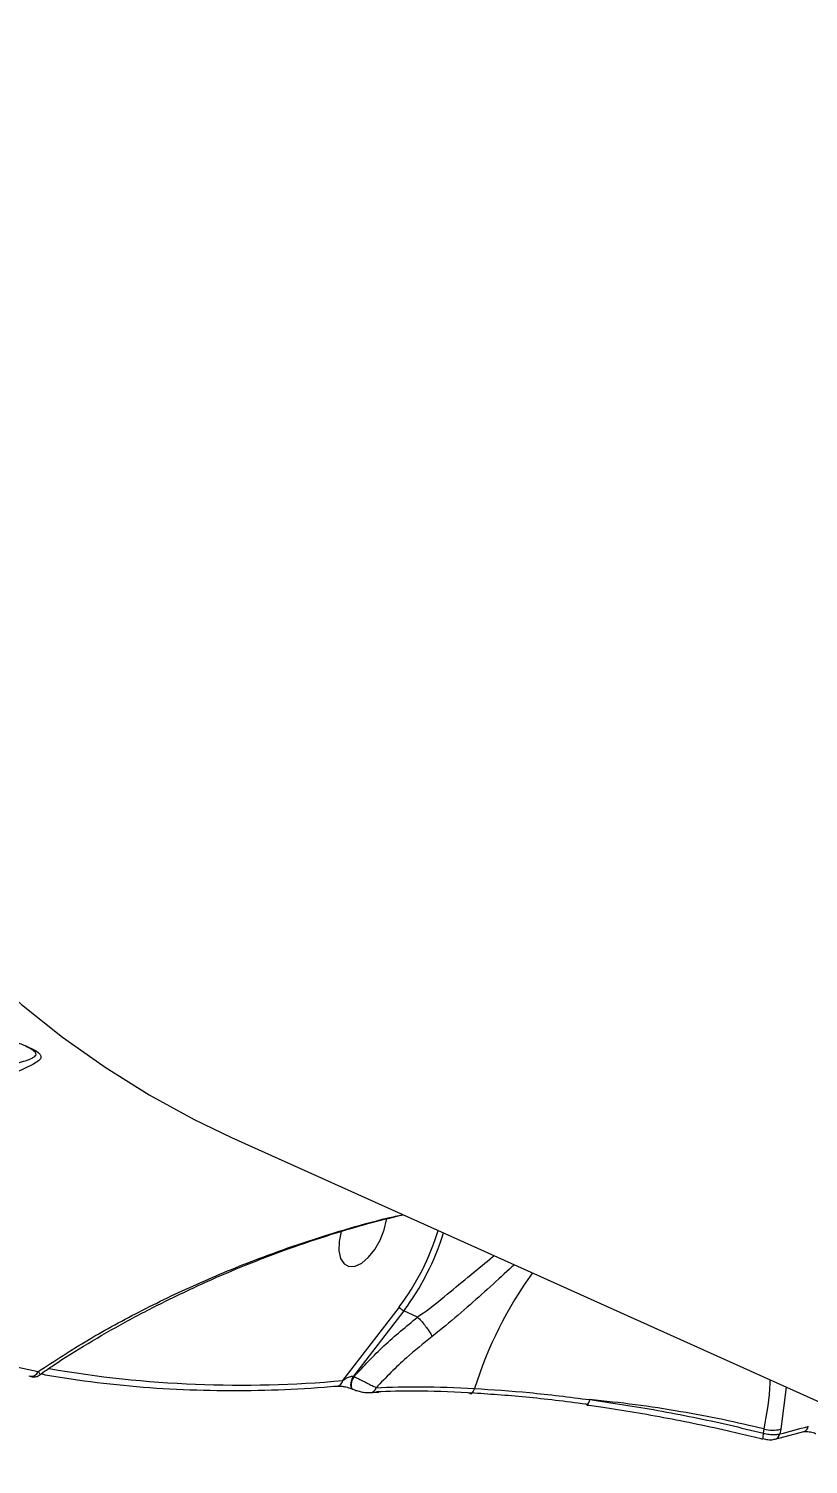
# Model space of a CAD drawing. Header units: millimetres. Extents: x -10374 to 11119, y -8221 to 9433.
# Drawn here: x -2468.9 to -2377.6, y -5286.8 to -5118.6 of the extents above; entities that cross this region are included whole.
import ezdxf

# ---------------------------------------------------------------- set-up
doc = ezdxf.new("R2010")
doc.units = ezdxf.units.MM
for name, color, linetype in [('DIKOM_ОБЪЕКТ', 7, 'Continuous'), ('DIKOM_РАЗМЕР_ЗОНА', 7, 'Continuous'), ('DIKOM_РАЗМЕР_ОБЪЕКТА', 7, 'Continuous')]:
    doc.layers.add(name, color=color, linetype=linetype)
doc.styles.add('style1', font='arial.ttf', dxfattribs={"width": 0.8})
doc.dimstyles.new('1-50', dxfattribs={"dimtxt": 300, "dimasz": 200, "dimexe": 100, "dimexo": 0, "dimgap": 100, "dimtad": 0, "dimdec": 0, "dimtxsty": 'style1', "dimcen": 0, "dimclrd": 7, "dimclre": 7, "dimadec": 1, "dimazin": 2, "dimtfac": 1, "dimtdec": 0, "dimtmove": 1, "dimatfit": 3, "dimfxl": 0, "dimlwd": 25, "dimlwe": 18, "dimarcsym": 0})

# ---------------------------------------------------------------- blocks, each defined once
blk = doc.blocks.new('*D16')
at = {"layer": 'Defpoints', "color": 0, "transparency": 16777216}
for p in [(-9045.1, 5161.67), (3694.49, 5161.67), (1813.16, -6719.94)]:
    blk.add_point(p, dxfattribs=at)
at = {"layer": 'DIKOM_РАЗМЕР_ОБЪЕКТА', "color": 7, "lineweight": 18, "transparency": 16777216}
for p, q in [((3694.49, 5161.67), (-9145.1, 5161.67)), ((1813.16, -6719.94), (-9145.1, -6719.94))]:
    blk.add_line(p, q, dxfattribs=at)
at = {"layer": 'DIKOM_РАЗМЕР_ОБЪЕКТА', "color": 7, "lineweight": 25, "transparency": 16777216}
for p, q in [((-9045.1, 4961.67), (-9045.1, -0.45)), ((-9045.1, -6519.94), (-9045.1, -1080.23))]:
    blk.add_line(p, q, dxfattribs=at)
at = {"layer": 'DIKOM_РАЗМЕР_ОБЪЕКТА', "color": 7, "transparency": 16777216}
for points in [[(-9078.43, 4961.67), (-9011.76, 4961.67), (-9045.1, 5161.67)], [(-9078.43, -6519.94), (-9011.76, -6519.94), (-9045.1, -6719.94)]]:
    blk.add_solid(points, dxfattribs=at)
at = {"layer": 'DIKOM_РАЗМЕР_ОБЪЕКТА', "color": 0, "transparency": 16777216, "insert": (-9045.1, -540.34), "char_height": 300, "attachment_point": 5, "rotation": 90, "style": 'style1'}
blk.add_mtext('11900', dxfattribs=at)
blk = doc.blocks.new('*D13')
at = {"layer": 'Defpoints', "color": 0, "transparency": 16777216}
for p in [(-10176.97, 7112.81), (3082.33, 7112.81), (2015.48, -8221.4)]:
    blk.add_point(p, dxfattribs=at)
at = {"layer": 'DIKOM_РАЗМЕР_ЗОНА', "color": 7, "lineweight": 18, "transparency": 16777216}
for p, q in [((3082.33, 7112.81), (-10276.97, 7112.81)), ((2015.48, -8221.4), (-10276.97, -8221.4))]:
    blk.add_line(p, q, dxfattribs=at)
at = {"layer": 'DIKOM_РАЗМЕР_ЗОНА', "color": 7, "lineweight": 25, "transparency": 16777216}
for p, q in [((-10176.97, 6912.81), (-10176.97, -14.41)), ((-10176.97, -8021.4), (-10176.97, -1094.19))]:
    blk.add_line(p, q, dxfattribs=at)
at = {"layer": 'DIKOM_РАЗМЕР_ЗОНА', "color": 7, "transparency": 16777216}
for points in [[(-10210.3, 6912.81), (-10143.64, 6912.81), (-10176.97, 7112.81)], [(-10210.3, -8021.4), (-10143.64, -8021.4), (-10176.97, -8221.4)]]:
    blk.add_solid(points, dxfattribs=at)
at = {"layer": 'DIKOM_РАЗМЕР_ЗОНА', "color": 0, "transparency": 16777216, "insert": (-10176.97, -554.3), "char_height": 300, "attachment_point": 5, "rotation": 90, "style": 'style1'}
blk.add_mtext('15300', dxfattribs=at)

msp = doc.modelspace()

# ---------------------------------------------------------------- linework, layer by layer
at = {"layer": 'DIKOM_ОБЪЕКТ', "color": 7, "linetype": 'Continuous', "lineweight": 15}
for p, q in [((-2445.17, -5248.46), (-2204.81, -5356.79)), ((-2432.14, -5276.95), (-2425.53, -5268.34)), ((-2425.01, -5268.79), (-2430.89, -5276.46)), ((-2423.39, -5269.52), (-2425.01, -5268.79)), ((-2423.39, -5269.52), (-2423.39, -5269.53)), ((-2431.04, -5277.94), (-2430.97, -5277.97)), ((-2430.89, -5276.46), (-2430.82, -5276.49)), ((-2380.24, -5277.73), (-2380.88, -5282.66)), ((-2428.9, -5278.37), (-2428.92, -5278.37)), ((-2417.27, -5278.46), (-2417.02, -5278.48)), ((-2382.9, -5283.13), (-2382.81, -5282.63)), ((-2381.52, -5283.82), (-2378.16, -5282.93)), ((-2380.88, -5282.66), (-2380.98, -5283.21))]:
    msp.add_line(p, q, dxfattribs=at)
at = {"layer": 'DIKOM_ОБЪЕКТ', "color": 7, "linetype": 'Continuous', "lineweight": 15, "flags": 128}
for points in [[(-2524.02, -5115.56), (-2522.77, -5124.17), (-2521.3, -5132.57), (-2519.61, -5140.75), (-2517.7, -5148.7), (-2515.58, -5156.43), (-2513.25, -5163.92), (-2510.71, -5171.16), (-2507.97, -5178.15), (-2505.02, -5184.88), (-2501.86, -5191.35), (-2498.51, -5197.54), (-2494.97, -5203.46), (-2491.23, -5209.1), (-2487.3, -5214.45), (-2483.18, -5219.51), (-2478.89, -5224.27), (-2474.42, -5228.73), (-2469.77, -5232.88), (-2464.96, -5236.72), (-2459.98, -5240.25), (-2454.84, -5243.47), (-2449.55, -5246.36), (-2445.17, -5248.46)], [(-2432.33, -5259.48), (-2432.33, -5259.5), (-2432.59, -5260.68), (-2432.62, -5261.76), (-2432.42, -5262.65), (-2432.01, -5263.27), (-2431.43, -5263.58), (-2430.71, -5263.55), (-2429.92, -5263.19), (-2429.13, -5262.51), (-2428.39, -5261.59), (-2427.76, -5260.49), (-2427.31, -5259.3), (-2427.05, -5258.11), (-2427.04, -5258.01)], [(-2430.89, -5276.46), (-2431.04, -5276.69), (-2431.15, -5276.95), (-2431.23, -5277.22), (-2431.25, -5277.47), (-2431.23, -5277.68), (-2431.16, -5277.85), (-2431.04, -5277.94), (-2431.04, -5277.94)], [(-2430.82, -5276.49), (-2430.97, -5276.72), (-2431.09, -5276.98), (-2431.16, -5277.25), (-2431.19, -5277.5), (-2431.16, -5277.71), (-2431.09, -5277.88), (-2430.97, -5277.97), (-2430.97, -5277.98)], [(-2416.74, -5277.88), (-2416.8, -5278.04), (-2416.87, -5278.18), (-2416.96, -5278.3), (-2417.06, -5278.38), (-2417.16, -5278.44), (-2417.26, -5278.45), (-2417.27, -5278.45)], [(-2417.27, -5278.45), (-2417.37, -5278.44), (-2417.47, -5278.39)], [(-2403.56, -5279.78), (-2403.57, -5279.78), (-2403.63, -5279.76), (-2403.68, -5279.72)], [(-2382.98, -5283.76), (-2382.97, -5283.76), (-2382.97, -5283.77)]]:
    msp.add_lwpolyline(points, dxfattribs=at)
at = {"layer": 'DIKOM_ОБЪЕКТ', "color": 7, "linetype": 'Continuous', "lineweight": 15}
for centre, radius, start, end in [((-2449.66, -5250.44), 30.04, 323.4323, 342.7176), ((-2449.81, -5250.38), 30.89, 323.4007, 342.5326), ((-2445.12, -5165.23), 112.97, 240.2885, 258.4062), ((-2371.08, -5292.34), 47.89, 144.2208, 162.4201), ((-2468.63, -5275.6), 0.859, 249.5553, 340.0262), ((-2444.03, -5145.76), 131.73, 260.1565, 275.1781), ((-2432.95, -5276.78), 0.831, 278.0253, 347.6149), ((-2429.01, -5277.58), 0.791, 278.1589, 344.7688), ((-2404.06, -5279.12), 0.828, 307.1699, 355.2015), ((-2381.79, -5278.84), 3.93, 254.8697, 283.3174), ((-2428.09, -5099.32), 189.83, 284.368, 285.4096), ((-2378.4, -5282.21), 0.758, 288.0991, 351.7651), ((-2381.19, -5283.65), 1.79, 163.2623, 183.4907), ((-2381.74, -5283.09), 0.764, 287.0661, 351.44)]:
    msp.add_arc(centre, radius, start, end, dxfattribs=at)
for points, knots in [([(-2487.01, -5235.16), (-2484.97, -5235.11), (-2480.81, -5235.02), (-2475.64, -5235.84), (-2472.1, -5236.74), (-2470.14, -5237.38), (-2468.83, -5237.91), (-2467.87, -5238.43), (-2467.39, -5238.94), (-2467.53, -5239.27), (-2468.05, -5239.74), (-2469.2, -5240.3), (-2471.52, -5241.38), (-2474.64, -5243), (-2478.1, -5245.12), (-2481.42, -5247.38), (-2484.2, -5249.39), (-2486.96, -5251.44), (-2489.36, -5253.23), (-2490.9, -5254.34), (-2491.55, -5254.81)], [0, 0, 0, 0, 0.095207, 0.192955, 0.2448, 0.271067, 0.298169, 0.32429, 0.350387, 0.391074, 0.401942, 0.471962, 0.543809, 0.639398, 0.737853, 0.798853, 0.861366, 0.911378, 0.962836, 1, 1, 1, 1]), ([(-2493.21, -5252.36), (-2493.21, -5252.36), (-2492.53, -5252.03), (-2491.12, -5250.86), (-2488.72, -5249.3), (-2485.99, -5247.44), (-2483.16, -5245.66), (-2479.77, -5243.69), (-2476.13, -5241.9), (-2472.82, -5240.58), (-2470.18, -5239.77), (-2468.88, -5239.35), (-2468.2, -5238.99), (-2467.94, -5238.75), (-2468.34, -5238.3), (-2468.87, -5237.98), (-2469.27, -5237.82), (-2469.28, -5237.82)], [0, 0, 0, 0, 0.000037, 0.05175, 0.123792, 0.195916, 0.285053, 0.374302, 0.515254, 0.656412, 0.758371, 0.85995, 0.875131, 0.930669, 0.965032, 0.999259, 1, 1, 1, 1]), ([(-2467.82, -5275.9), (-2465.89, -5274.64), (-2462.03, -5272.13), (-2455.64, -5268.65), (-2448.83, -5265.4), (-2440.98, -5262.18), (-2433.61, -5259.72), (-2428.04, -5258.15), (-2425.7, -5257.64), (-2425.1, -5257.51)], [0, 0, 0, 0, 0.161794, 0.323598, 0.488891, 0.654167, 0.859695, 0.964047, 1, 1, 1, 1]), ([(-2467.69, -5276.31), (-2467.14, -5275.92), (-2465.32, -5274.64), (-2461.98, -5272.57), (-2457.64, -5270.07), (-2452.98, -5267.66), (-2448.26, -5265.42), (-2443.41, -5263.34), (-2438.55, -5261.49), (-2433.58, -5259.82), (-2429.1, -5258.5), (-2426.24, -5257.81), (-2425.05, -5257.53)], [0, 0, 0, 0, 0.047829, 0.157961, 0.270583, 0.385686, 0.503258, 0.608426, 0.719924, 0.826449, 0.928287, 1, 1, 1, 1]), ([(-2423.39, -5269.53), (-2423.39, -5269.53), (-2423.19, -5269.33), (-2421.95, -5268.55), (-2419.91, -5266.79), (-2417.17, -5264.6), (-2415.34, -5263.05), (-2414.49, -5262.36), (-2414.44, -5262.31)], [0, 0, 0, 0, 0.000116, 0.071635, 0.368429, 0.677261, 0.978067, 1, 1, 1, 1]), ([(-2412.06, -5263.38), (-2412.25, -5263.55), (-2413.23, -5264.45), (-2415.19, -5266.25), (-2417.95, -5268.71), (-2420.16, -5270.57), (-2421.42, -5271.58), (-2421.7, -5271.8)], [0, 0, 0, 0, 0.065655, 0.351055, 0.629179, 0.917961, 1, 1, 1, 1]), ([(-2430.82, -5276.49), (-2429.69, -5275.26), (-2427.41, -5272.8), (-2424.74, -5270.62), (-2423.39, -5269.52)], [0, 0, 0, 0, 0.496785, 1, 1, 1, 1]), ([(-2425.53, -5268.34), (-2425.53, -5268.34), (-2425.52, -5268.36), (-2425.49, -5268.42), (-2425.41, -5268.51), (-2425.29, -5268.62), (-2425.15, -5268.73), (-2425.06, -5268.77), (-2425.01, -5268.79)], [0, 0, 0, 0, 0.045959, 0.141515, 0.356135, 0.570668, 0.785102, 1, 1, 1, 1]), ([(-2423.39, -5269.53), (-2423.25, -5269.67), (-2422.98, -5269.94), (-2422.55, -5270.47), (-2422.15, -5271.01), (-2421.88, -5271.45), (-2421.75, -5271.69), (-2421.71, -5271.78), (-2421.7, -5271.8)], [0, 0, 0, 0, 0.212052, 0.424012, 0.6361, 0.848115, 0.976394, 1, 1, 1, 1]), ([(-2421.7, -5271.8), (-2422.72, -5272.62), (-2425.07, -5274.49), (-2427.1, -5276.6), (-2428.25, -5277.79)], [0, 0, 0, 0, 0.436555, 1, 1, 1, 1]), ([(-2467.82, -5275.9), (-2467.73, -5276.01), (-2467.57, -5276.22), (-2467.65, -5276.29), (-2467.68, -5276.32)], [0, 0, 0, 0, 0.558128, 1, 1, 1, 1]), ([(-2467.5, -5276.18), (-2466.83, -5276.3), (-2464.16, -5276.77), (-2459.4, -5277.4), (-2453.2, -5277.93), (-2446.9, -5278.16), (-2440.61, -5278.1), (-2435.9, -5277.85), (-2433.34, -5277.64), (-2432.84, -5277.6)], [0, 0, 0, 0, 0.060584, 0.241914, 0.42328, 0.604696, 0.786166, 0.958198, 1, 1, 1, 1]), ([(-2468.74, -5276.46), (-2468.66, -5276.47), (-2468.51, -5276.51), (-2468.31, -5276.52), (-2468.06, -5276.5), (-2467.84, -5276.45), (-2467.71, -5276.36), (-2467.67, -5276.32)], [0, 0, 0, 0, 0.244507, 0.51283, 0.690064, 0.880512, 1, 1, 1, 1]), ([(-2432.83, -5277.6), (-2432.82, -5277.6), (-2432.8, -5277.6), (-2432.6, -5277.59), (-2432.26, -5277.62), (-2431.84, -5277.69), (-2431.47, -5277.78), (-2431.21, -5277.87), (-2431.06, -5277.93), (-2431.02, -5277.95), (-2431.01, -5277.96)], [0, 0, 0, 0, 0.021734, 0.186777, 0.420576, 0.628021, 0.777526, 0.892003, 0.983001, 1, 1, 1, 1]), ([(-2432.14, -5276.95), (-2432.05, -5276.89), (-2431.85, -5276.74), (-2431.54, -5276.58), (-2431.26, -5276.47), (-2431.07, -5276.44), (-2430.95, -5276.44), (-2430.91, -5276.45), (-2430.89, -5276.46)], [0, 0, 0, 0, 0.275844, 0.581181, 0.784147, 0.904656, 0.953289, 1, 1, 1, 1]), ([(-2430.82, -5276.49), (-2430.65, -5276.58), (-2430.3, -5276.75), (-2429.7, -5277.05), (-2429.12, -5277.35), (-2428.6, -5277.61), (-2428.36, -5277.73), (-2428.25, -5277.79)], [0, 0, 0, 0, 0.195059, 0.389877, 0.5935, 0.814049, 1, 1, 1, 1]), ([(-2428.25, -5277.79), (-2426.56, -5277.73), (-2423.13, -5277.6), (-2418.89, -5277.78), (-2416.74, -5277.88)], [0, 0, 0, 0, 0.493774, 1, 1, 1, 1]), ([(-2416.74, -5277.88), (-2414.63, -5278.02), (-2410.36, -5278.29), (-2405.62, -5278.89), (-2403.23, -5279.19)], [0, 0, 0, 0, 0.494165, 1, 1, 1, 1]), ([(-2382.81, -5282.63), (-2382.48, -5280.8), (-2382.12, -5278.82), (-2382.11, -5277.02), (-2382.1, -5276.88)], [0, 0, 0, 0, 0.922074, 1, 1, 1, 1]), ([(-2430.96, -5277.97), (-2430.82, -5278.03), (-2430.59, -5278.13), (-2430.34, -5278.19), (-2430.24, -5278.21)], [0, 0, 0, 0, 0.624205, 1, 1, 1, 1]), ([(-2430.24, -5278.21), (-2430.16, -5278.23), (-2429.89, -5278.3), (-2429.42, -5278.37), (-2429.1, -5278.36), (-2428.93, -5278.35)], [0, 0, 0, 0, 0.168111, 0.558131, 1, 1, 1, 1]), ([(-2428.9, -5278.36), (-2428.9, -5278.36), (-2428.57, -5278.33), (-2428.25, -5278.33), (-2427.93, -5278.32)], [0, 0, 0, 0, 0.002954, 1, 1, 1, 1]), ([(-2417.47, -5278.39), (-2419.62, -5278.29), (-2423.56, -5278.12), (-2426.74, -5278.23), (-2428.19, -5278.28)], [0, 0, 0, 0, 0.545656, 1, 1, 1, 1]), ([(-2403.68, -5279.72), (-2406.07, -5279.42), (-2410.8, -5278.83), (-2415.07, -5278.55), (-2417.18, -5278.41)], [0, 0, 0, 0, 0.504998, 1, 1, 1, 1]), ([(-2382.81, -5282.63), (-2384.42, -5282.25), (-2387.66, -5281.5), (-2392.72, -5280.55), (-2397.95, -5279.74), (-2401.46, -5279.37), (-2403.23, -5279.19)], [0, 0, 0, 0, 0.237386, 0.477152, 0.737006, 1, 1, 1, 1]), ([(-2403.23, -5279.19), (-2400.59, -5279.58), (-2396.58, -5280.17), (-2391.09, -5281.24), (-2386.95, -5282.13), (-2384.24, -5282.8), (-2382.9, -5283.13)], [0, 0, 0, 0, 0.395182, 0.598681, 0.802187, 1, 1, 1, 1]), ([(-2403.56, -5279.82), (-2402.85, -5279.92), (-2400.87, -5280.19), (-2397.54, -5280.73), (-2393.6, -5281.44), (-2389.64, -5282.24), (-2386.09, -5283.03), (-2383.89, -5283.58), (-2382.99, -5283.81)], [0, 0, 0, 0, 0.106806, 0.296183, 0.486654, 0.677779, 0.86891, 1, 1, 1, 1]), ([(-2378.16, -5282.93), (-2378.15, -5282.93), (-2378.15, -5282.93), (-2378.07, -5282.92), (-2377.92, -5282.91), (-2377.68, -5282.92), (-2377.37, -5282.97), (-2377.07, -5283.05), (-2376.86, -5283.12), (-2376.79, -5283.15), (-2376.78, -5283.16)], [0, 0, 0, 0, 0.071662, 0.16835, 0.292177, 0.439545, 0.617169, 0.80569, 0.966767, 1, 1, 1, 1]), ([(-2382.97, -5283.76), (-2382.77, -5283.8), (-2382.35, -5283.89), (-2381.86, -5283.91), (-2381.59, -5283.83), (-2381.52, -5283.81)], [0, 0, 0, 0, 0.381654, 0.82809, 1, 1, 1, 1]), ([(-2382.9, -5283.13), (-2382.85, -5283.15), (-2382.57, -5283.21), (-2382.07, -5283.28), (-2381.44, -5283.3), (-2381.13, -5283.24), (-2380.98, -5283.21)], [0, 0, 0, 0, 0.080609, 0.387016, 0.693586, 1, 1, 1, 1])]:
    msp.add_open_spline(points, degree=3, knots=knots, dxfattribs=at)

# ---------------------------------------------------------------- dimensions: what is measured, and where the dimension line sits
at = {"layer": 'DIKOM_РАЗМЕР_ЗОНА'}
dim = msp.add_linear_dim(base=(-10176.97, 7112.81), p1=(2015.48, -8221.4), p2=(3082.33, 7112.81), angle=270, text='15300', dimstyle='1-50', override={"dimscale": 1, "dimtix": 0, "dimtofl": 1, "dimtmove": 1, "dimatfit": 3}, dxfattribs=at)
dim.commit()
dim.dimension.update_dxf_attribs({"geometry": '*D13', "text_midpoint": (-10176.97, -554.3), "dimtype": 160})
at = {"layer": 'DIKOM_РАЗМЕР_ОБЪЕКТА'}
dim = msp.add_linear_dim(base=(-9045.1, 5161.67), p1=(1813.16, -6719.94), p2=(3694.49, 5161.67), angle=270, text='11900', dimstyle='1-50', override={"dimscale": 1, "dimtix": 0, "dimtofl": 1, "dimtmove": 1, "dimatfit": 3}, dxfattribs=at)
dim.commit()
dim.dimension.update_dxf_attribs({"geometry": '*D16', "text_midpoint": (-9045.1, -540.34), "dimtype": 160})

doc.saveas('drawing.dxf')
